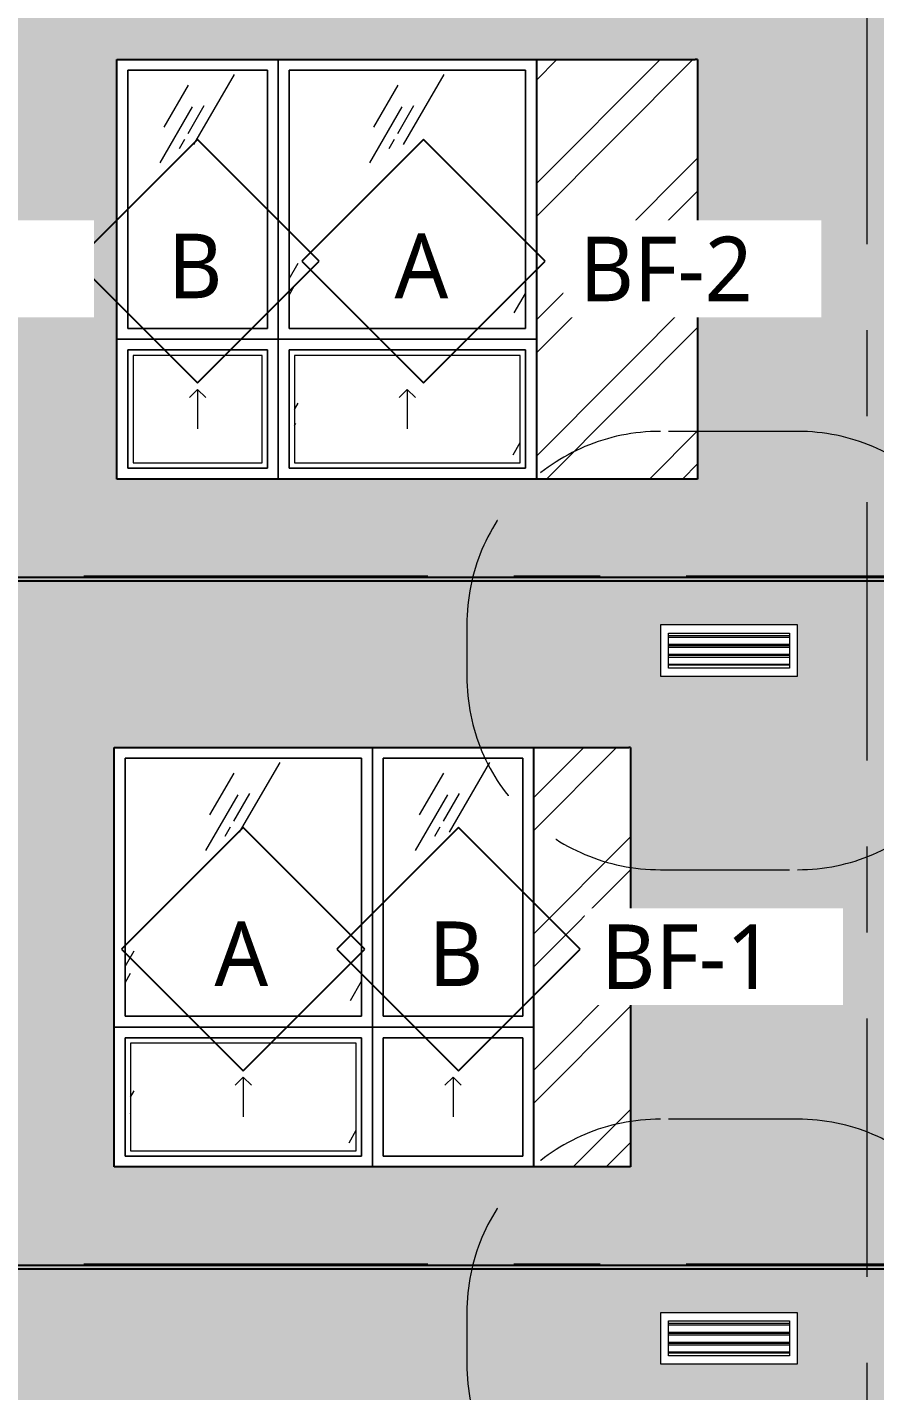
# Model space of a CAD drawing. Header units: inches. Extents: x 6 to 15224, y -733 to 6300.
# Drawn here: x 7010 to 7167.6, y 5709 to 5962.5 of the extents above; entities that cross this region are included whole.
import ezdxf

# ---------------------------------------------------------------- set-up
doc = ezdxf.new("R2010")
doc.units = ezdxf.units.IN
doc.header["$MEASUREMENT"] = 0
for name, pattern in [('Center 1_2_', [112, 64, -16, 16, -16]), ('Center 3_8_', [96, 48, -16, 16, -16]), ('Hidden 3_16_', [36, 24, -12])]:
    doc.linetypes.add(name, pattern=pattern)
for name, color, linetype, lineweight in [('A-FLOR-LEVL', 51, 'Continuous', 13), ('A-GENM', 13, 'Continuous', 18), ('A-GLAZ', 151, 'Continuous', 25), ('A-GLAZ-IDEN', 152, 'Continuous', 25), ('A-GLAZ-SILL', 1, 'Continuous', 18), ('A-WALL', 113, 'Continuous', 25), ('A-WALL-PATT', 111, 'Continuous', 25), ('G-ANNO-TEXT', 231, 'Continuous', 13), ('M-EQPM', 50, 'Continuous', 18), ('M-EQPM-HDLN', 50, 'Hidden 3_16_', 13), ('S-GRID', 1, 'Continuous', 13)]:
    doc.layers.add(name, color=color, linetype=linetype, lineweight=lineweight)
doc.styles.add('Open Sans_5', font='OpenSans-Regular.ttf', dxfattribs={"height": 12})
pattern_1 = [(0, (7465.8091, 0), (5.12, 1.28), [0.16896, -3.671, 0.16896, -3.671, -20.48]), (0, (7465.8091, 0), (5.12, 1.28), [-7.68, 0.16896, -7.511, 0.16896, -3.671, -8.96]), (0, (7465.8091, 0), (5.12, 1.28), [-19.2, 0.16896, -2.391, 0.16896, -6.231]), (120, (7467.7291, 0.64), (-3.66851252, 3.79405007), [0.16896, -3.671, 0.16896, -3.671, -20.48]), (120, (7467.7291, 0.64), (-3.66851252, 3.79405007), [-7.68, 0.16896, -7.511, 0.16896, -3.671, -8.96]), (120, (7467.7291, 0.64), (-3.66851252, 3.79405007), [-19.2, 0.16896, -2.391, 0.16896, -6.231]), (240, (7468.3691, 3.2), (-1.45148748, -5.07405007), [0.16896, -3.671, 0.16896, -3.671, -20.48]), (240, (7468.3691, 3.2), (-1.45148748, -5.07405007), [-7.68, 0.16896, -7.511, 0.16896, -3.671, -8.96]), (240, (7468.3691, 3.2), (-1.45148748, -5.07405007), [-19.2, 0.16896, -2.391, 0.16896, -6.231])]

# ---------------------------------------------------------------- blocks, each defined once
blk = doc.blocks.new('1-2 WD Adaptive-Recess-TS - 4_-0_x6_-6_ - 2_-6_ Recess R-12470990-NORTH ELEVATION')
at = {"layer": 'A-GLAZ', "lineweight": 13}
h = blk.add_hatch(dxfattribs=at)
h.set_pattern_fill('FP_165', color=256, style=0, pattern_type=2)
h.set_pattern_definition([(45.064, (1563.732, 0), (-12.64331, 12.67116), []), (45.064, (1563.732, 19.2), (-12.64331, 12.67116), [])])
h.paths.add_polyline_path([(1195.79, 5878.5), (1216.56, 5878.5), (1216.56, 5956.5), (1186.56, 5956.5), (1186.56, 5878.5)])
h = blk.add_hatch(dxfattribs=at)
h.set_pattern_fill('FP_167', color=256, style=0, pattern_type=2)
h.set_pattern_definition([(59.808, (1170.058, 5944.306), (144.0017, 239.99866), [9, -754.581]), (59.808, (1169.324, 5937.693), (144.0017, 239.99866), [12, -751.581]), (59.808, (1174.509, 5943.123), (144.0017, 239.99866), [6, -757.581]), (59.808, (1172.92, 5940.344), (144.0017, 239.99866), [2, -761.581]), (59.808, (1175.615, 5941.098), (144.0017, 239.99866), [15, -748.581]), (59.808, (1201.033, 5910.904), (144.0017, 239.99866), [5.063, -758.519]), (59.808, (1200.592, 5913.168), (144.0017, 239.99866), [6.75, -756.831]), (59.808, (1199.382, 5913.025), (144.0017, 239.99866), [3.375, -760.206]), (59.808, (1201.414, 5916.529), (144.0017, 239.99866), [1.125, -762.456]), (59.808, (1196.2, 5909.797), (144.0017, 239.99866), [8.437, -755.144])])
h.paths.add_polyline_path([(1140.56, 5906.5), (1184.56, 5906.5), (1184.56, 5954.5), (1140.56, 5954.5), (1140.56, 5950.5)])
at = {"layer": 'A-GLAZ-SILL', "lineweight": 13}
h = blk.add_hatch(dxfattribs=at)
h.set_pattern_fill('FP_166', color=256, style=0, pattern_type=2)
h.set_pattern_definition([(59.808, (1170.058, 5918.306), (144.0017, 239.99866), [9, -754.581]), (59.808, (1169.324, 5911.693), (144.0017, 239.99866), [12, -751.581]), (59.808, (1174.509, 5917.123), (144.0017, 239.99866), [6, -757.581]), (59.808, (1172.92, 5914.344), (144.0017, 239.99866), [2, -761.581]), (59.808, (1175.615, 5915.098), (144.0017, 239.99866), [15, -748.581]), (59.808, (1201.033, 5884.904), (144.0017, 239.99866), [5.062, -758.519]), (59.808, (1200.592, 5887.168), (144.0017, 239.99866), [6.75, -756.831]), (59.808, (1199.382, 5887.025), (144.0017, 239.99866), [3.375, -760.206]), (59.808, (1201.414, 5890.529), (144.0017, 239.99866), [1.125, -762.456]), (59.808, (1196.2, 5883.797), (144.0017, 239.99866), [8.438, -755.144])])
h.paths.add_polyline_path([(1158.54, 5881.5), (1183.56, 5881.5), (1183.56, 5901.5), (1141.56, 5901.5), (1141.56, 5881.5)])
at = {"layer": 'A-GLAZ', "lineweight": 13}
for p, q in [((1138.56, 5904.5), (1138.56, 5956.5)), ((1138.56, 5956.5), (1216.09, 5956.5)), ((1138.56, 5878.5), (1138.56, 5956.5)), ((1184.56, 5954.5), (1140.56, 5954.5)), ((1140.56, 5954.5), (1140.56, 5906.5)), ((1184.56, 5906.5), (1184.56, 5954.5)), ((1140.56, 5906.5), (1184.56, 5906.5)), ((1138.56, 5878.5), (1138.56, 5904.5)), ((1138.56, 5904.5), (1186.56, 5904.5)), ((1186.56, 5904.5), (1138.56, 5904.5)), ((1184.56, 5902.5), (1140.56, 5902.5)), ((1140.56, 5902.5), (1140.56, 5880.5)), ((1184.56, 5880.5), (1184.56, 5902.5)), ((1216.09, 5878.5), (1138.56, 5878.5)), ((1140.56, 5880.5), (1184.56, 5880.5))]:
    blk.add_line(p, q, dxfattribs=at)
at = {"layer": 'A-GLAZ'}
for p, q in [((1186.56, 5956.5), (1186.56, 5878.5)), ((1216.56, 5956.5), (1216.09, 5956.5)), ((1216.56, 5956.5), (1216.56, 5878.5)), ((1216.56, 5878.5), (1216.09, 5878.5))]:
    blk.add_line(p, q, dxfattribs=at)
at = {"layer": 'A-GLAZ', "linetype": 'Hidden 3_16_', "lineweight": 13}
for q in [(1161.06, 5893.67), (1164.06, 5893.67), (1162.56, 5887.83)]:
    blk.add_line((1162.56, 5895.17), q, dxfattribs=at)
at = {"layer": 'A-GLAZ-SILL'}
for p, q in [((1140.56, 5954.5), (1184.56, 5954.5)), ((1140.56, 5906.5), (1140.56, 5954.5)), ((1184.56, 5954.5), (1140.56, 5954.5)), ((1140.56, 5954.5), (1140.56, 5906.5)), ((1184.56, 5954.5), (1184.56, 5906.5)), ((1184.56, 5906.5), (1184.56, 5954.5)), ((1184.56, 5906.5), (1140.56, 5906.5)), ((1140.56, 5906.5), (1184.56, 5906.5)), ((1140.56, 5902.5), (1184.56, 5902.5)), ((1140.56, 5880.5), (1140.56, 5902.5)), ((1184.56, 5902.5), (1140.56, 5902.5)), ((1140.56, 5902.5), (1140.56, 5880.5)), ((1183.56, 5901.5), (1141.56, 5901.5)), ((1141.56, 5901.5), (1141.56, 5881.5)), ((1183.56, 5881.5), (1183.56, 5901.5)), ((1184.56, 5902.5), (1184.56, 5880.5)), ((1184.56, 5880.5), (1184.56, 5902.5)), ((1141.56, 5881.5), (1183.56, 5881.5)), ((1184.56, 5880.5), (1140.56, 5880.5)), ((1140.56, 5880.5), (1184.56, 5880.5))]:
    blk.add_line(p, q, dxfattribs=at)
blk = doc.blocks.new('1-2 WD Adaptive - 2_-6_x6_-6_-V87-NORTH ELEVATION')
at = {"layer": 'A-GLAZ', "lineweight": 13}
h = blk.add_hatch(dxfattribs=at)
h.set_pattern_fill('FP_172', color=256, style=0, pattern_type=2)
h.set_pattern_definition([(59.808, (1131.058, 5944.306), (144.0017, 239.99866), [9, -754.581]), (59.808, (1130.324, 5937.693), (144.0017, 239.99866), [12, -751.581]), (59.808, (1135.509, 5943.123), (144.0017, 239.99866), [6, -757.581]), (59.808, (1133.92, 5940.344), (144.0017, 239.99866), [2, -761.581]), (59.808, (1136.615, 5941.098), (144.0017, 239.99866), [15, -748.581]), (59.808, (1162.033, 5910.904), (144.0017, 239.99866), [5.063, -758.519]), (59.808, (1161.592, 5913.168), (144.0017, 239.99866), [6.75, -756.831]), (59.808, (1160.382, 5913.025), (144.0017, 239.99866), [3.375, -760.206]), (59.808, (1162.414, 5916.529), (144.0017, 239.99866), [1.125, -762.456]), (59.808, (1157.2, 5909.797), (144.0017, 239.99866), [8.437, -755.144])])
h.paths.add_polyline_path([(1110.56, 5906.5), (1136.56, 5906.5), (1136.56, 5954.5), (1110.56, 5954.5), (1110.56, 5932.5)])
at = {"layer": 'A-GLAZ-SILL', "lineweight": 13}
h = blk.add_hatch(dxfattribs=at)
h.set_pattern_fill('FP_171', color=256, style=0, pattern_type=2)
h.set_pattern_definition([(59.808, (1131.058, 5918.306), (144.0017, 239.99866), [9, -754.581]), (59.808, (1130.324, 5911.693), (144.0017, 239.99866), [12, -751.581]), (59.808, (1135.509, 5917.123), (144.0017, 239.99866), [6, -757.581]), (59.808, (1133.92, 5914.344), (144.0017, 239.99866), [2, -761.581]), (59.808, (1136.615, 5915.098), (144.0017, 239.99866), [15, -748.581]), (59.808, (1162.033, 5884.904), (144.0017, 239.99866), [5.063, -758.519]), (59.808, (1161.592, 5887.168), (144.0017, 239.99866), [6.75, -756.831]), (59.808, (1160.382, 5887.025), (144.0017, 239.99866), [3.375, -760.206]), (59.808, (1162.414, 5890.529), (144.0017, 239.99866), [1.125, -762.456]), (59.808, (1157.2, 5883.797), (144.0017, 239.99866), [8.438, -755.144])])
h.paths.add_polyline_path([(1121.29, 5881.5), (1135.56, 5881.5), (1135.56, 5901.5), (1111.56, 5901.5), (1111.56, 5881.5)])
at = {"layer": 'A-GLAZ', "lineweight": 13}
for p, q in [((1108.56, 5956.5), (1138.56, 5956.5)), ((1108.56, 5878.5), (1108.56, 5956.5)), ((1138.56, 5956.5), (1138.56, 5904.5)), ((1138.56, 5956.5), (1138.56, 5878.5)), ((1136.56, 5954.5), (1110.56, 5954.5)), ((1110.56, 5954.5), (1110.56, 5906.5)), ((1136.56, 5906.5), (1136.56, 5954.5)), ((1110.56, 5906.5), (1136.56, 5906.5)), ((1108.56, 5904.5), (1138.56, 5904.5)), ((1138.56, 5904.5), (1108.56, 5904.5)), ((1138.56, 5904.5), (1138.56, 5878.5)), ((1136.56, 5902.5), (1110.56, 5902.5)), ((1110.56, 5902.5), (1110.56, 5880.5)), ((1136.56, 5880.5), (1136.56, 5902.5)), ((1138.56, 5878.5), (1108.56, 5878.5)), ((1110.56, 5880.5), (1136.56, 5880.5))]:
    blk.add_line(p, q, dxfattribs=at)
at = {"layer": 'A-GLAZ', "linetype": 'Hidden 3_16_', "lineweight": 13}
for q in [(1122.06, 5893.67), (1125.06, 5893.67), (1123.56, 5887.83)]:
    blk.add_line((1123.56, 5895.17), q, dxfattribs=at)
at = {"layer": 'A-GLAZ-SILL'}
for p, q in [((1110.56, 5954.5), (1136.56, 5954.5)), ((1110.56, 5906.5), (1110.56, 5954.5)), ((1136.56, 5954.5), (1110.56, 5954.5)), ((1110.56, 5954.5), (1110.56, 5906.5)), ((1136.56, 5954.5), (1136.56, 5906.5)), ((1136.56, 5906.5), (1136.56, 5954.5)), ((1136.56, 5906.5), (1110.56, 5906.5)), ((1110.56, 5906.5), (1136.56, 5906.5)), ((1110.56, 5902.5), (1136.56, 5902.5)), ((1110.56, 5880.5), (1110.56, 5902.5)), ((1136.56, 5902.5), (1110.56, 5902.5)), ((1110.56, 5902.5), (1110.56, 5880.5)), ((1135.56, 5901.5), (1111.56, 5901.5)), ((1111.56, 5901.5), (1111.56, 5881.5)), ((1135.56, 5881.5), (1135.56, 5901.5)), ((1136.56, 5902.5), (1136.56, 5880.5)), ((1136.56, 5880.5), (1136.56, 5902.5)), ((1111.56, 5881.5), (1135.56, 5881.5)), ((1136.56, 5880.5), (1110.56, 5880.5)), ((1110.56, 5880.5), (1136.56, 5880.5))]:
    blk.add_line(p, q, dxfattribs=at)
blk = doc.blocks.new('1-2 WD Adaptive-Recess-TS - 2_-6_x6_-6_ - 1_-6_ Recess R-V94-NORTH ELEVATION')
at = {"layer": 'A-GLAZ', "lineweight": 13}
h = blk.add_hatch(dxfattribs=at)
h.set_pattern_fill('FP_193', color=256, style=0, pattern_type=2)
h.set_pattern_definition([(45.176, (1572.43, 0), (-12.593947, 12.671336), []), (45.176, (1572.43, 19.2), (-12.593947, 12.671336), [])])
h.paths.add_polyline_path([(1195.79, 5750.62), (1204.06, 5750.62), (1204.06, 5828.62), (1186.06, 5828.62), (1186.06, 5750.62)])
h = blk.add_hatch(dxfattribs=at)
h.set_pattern_fill('FP_195', color=256, style=0, pattern_type=2)
h.set_pattern_definition([(59.808, (1178.558, 5816.431), (144.0017, 239.99866), [9, -754.581]), (59.808, (1177.824, 5809.818), (144.0017, 239.99866), [12, -751.581]), (59.808, (1183.009, 5815.248), (144.0017, 239.99866), [6, -757.581]), (59.808, (1181.42, 5812.469), (144.0017, 239.99866), [2, -761.581]), (59.808, (1184.115, 5813.223), (144.0017, 239.99866), [15, -748.581]), (59.808, (1209.533, 5783.029), (144.0017, 239.99866), [5.063, -758.519]), (59.808, (1209.092, 5785.293), (144.0017, 239.99866), [6.75, -756.831]), (59.808, (1207.882, 5785.15), (144.0017, 239.99866), [3.375, -760.206]), (59.808, (1209.914, 5788.654), (144.0017, 239.99866), [1.125, -762.456]), (59.808, (1204.7, 5781.922), (144.0017, 239.99866), [8.437, -755.144])])
h.paths.add_polyline_path([(1158.06, 5778.62), (1184.06, 5778.62), (1184.06, 5826.62), (1158.06, 5826.62), (1158.06, 5804.63)])
h = blk.add_hatch(dxfattribs=at)
h.set_pattern_fill('FP_194', color=256, style=0, pattern_type=2)
h.set_pattern_definition([(59.808, (1178.558, 5790.431), (144.0017, 239.99866), [9, -754.581]), (59.808, (1177.824, 5783.818), (144.0017, 239.99866), [12, -751.581]), (59.808, (1183.009, 5789.248), (144.0017, 239.99866), [6, -757.581]), (59.808, (1181.42, 5786.469), (144.0017, 239.99866), [2, -761.581]), (59.808, (1184.115, 5787.223), (144.0017, 239.99866), [15, -748.581]), (59.808, (1209.533, 5757.029), (144.0017, 239.99866), [5.062, -758.519]), (59.808, (1209.092, 5759.293), (144.0017, 239.99866), [6.75, -756.831]), (59.808, (1207.882, 5759.15), (144.0017, 239.99866), [3.375, -760.206]), (59.808, (1209.914, 5762.654), (144.0017, 239.99866), [1.125, -762.456]), (59.808, (1204.7, 5755.922), (144.0017, 239.99866), [8.438, -755.144])])
h.paths.add_polyline_path([(1158.06, 5752.62), (1184.06, 5752.62), (1184.06, 5774.62), (1158.06, 5774.62), (1158.06, 5753.7)])
for p, q in [((1156.06, 5776.62), (1156.06, 5828.62)), ((1156.06, 5828.62), (1203.78, 5828.62)), ((1156.06, 5750.62), (1156.06, 5828.62)), ((1184.06, 5826.62), (1158.06, 5826.62)), ((1158.06, 5826.62), (1158.06, 5778.62)), ((1184.06, 5778.62), (1184.06, 5826.62)), ((1158.06, 5778.62), (1184.06, 5778.62)), ((1156.06, 5750.62), (1156.06, 5776.62)), ((1156.06, 5776.62), (1186.06, 5776.62)), ((1186.06, 5776.62), (1156.06, 5776.62)), ((1184.06, 5774.62), (1158.06, 5774.62)), ((1158.06, 5774.62), (1158.06, 5752.62)), ((1184.06, 5752.62), (1184.06, 5774.62)), ((1158.06, 5752.62), (1184.06, 5752.62)), ((1203.78, 5750.62), (1156.06, 5750.62))]:
    blk.add_line(p, q, dxfattribs=at)
at = {"layer": 'A-GLAZ'}
for p, q in [((1186.06, 5828.62), (1186.06, 5750.62)), ((1204.06, 5828.62), (1203.78, 5828.62)), ((1204.06, 5828.62), (1204.06, 5750.62)), ((1204.06, 5750.62), (1203.78, 5750.62))]:
    blk.add_line(p, q, dxfattribs=at)
at = {"layer": 'A-GLAZ', "linetype": 'Hidden 3_16_', "lineweight": 13}
for q in [(1169.56, 5765.79), (1172.56, 5765.79), (1171.06, 5759.96)]:
    blk.add_line((1171.06, 5767.29), q, dxfattribs=at)
at = {"layer": 'A-GLAZ-SILL'}
for p, q in [((1158.06, 5826.62), (1184.06, 5826.62)), ((1158.06, 5778.62), (1158.06, 5826.62)), ((1184.06, 5826.62), (1158.06, 5826.62)), ((1158.06, 5826.62), (1158.06, 5778.62)), ((1184.06, 5826.62), (1184.06, 5778.62)), ((1184.06, 5778.62), (1184.06, 5826.62)), ((1184.06, 5778.62), (1158.06, 5778.62)), ((1158.06, 5778.62), (1184.06, 5778.62)), ((1158.06, 5774.62), (1184.06, 5774.62)), ((1158.06, 5752.62), (1158.06, 5774.62)), ((1184.06, 5774.62), (1158.06, 5774.62)), ((1158.06, 5774.62), (1158.06, 5752.62)), ((1184.06, 5774.62), (1184.06, 5752.62)), ((1184.06, 5752.62), (1184.06, 5774.62)), ((1184.06, 5752.62), (1158.06, 5752.62)), ((1158.06, 5752.62), (1184.06, 5752.62))]:
    blk.add_line(p, q, dxfattribs=at)
blk = doc.blocks.new('1-2 WD Adaptive - 4-0_x6_-6_-V95-NORTH ELEVATION')
at = {"layer": 'A-GLAZ', "lineweight": 13}
h = blk.add_hatch(dxfattribs=at)
h.set_pattern_fill('FP_198', color=256, style=0, pattern_type=2)
h.set_pattern_definition([(59.808, (1139.558, 5816.431), (144.0017, 239.99866), [9, -754.581]), (59.808, (1138.824, 5809.818), (144.0017, 239.99866), [12, -751.581]), (59.808, (1144.009, 5815.248), (144.0017, 239.99866), [6, -757.581]), (59.808, (1142.42, 5812.469), (144.0017, 239.99866), [2, -761.581]), (59.808, (1145.115, 5813.223), (144.0017, 239.99866), [15, -748.581]), (59.808, (1170.533, 5783.029), (144.0017, 239.99866), [5.063, -758.519]), (59.808, (1170.092, 5785.293), (144.0017, 239.99866), [6.75, -756.831]), (59.808, (1168.882, 5785.15), (144.0017, 239.99866), [3.375, -760.206]), (59.808, (1170.914, 5788.654), (144.0017, 239.99866), [1.125, -762.456]), (59.808, (1165.7, 5781.922), (144.0017, 239.99866), [8.437, -755.144])])
h.paths.add_polyline_path([(1110.06, 5778.62), (1154.06, 5778.62), (1154.06, 5826.62), (1110.06, 5826.62), (1110.06, 5822.63)])
at = {"layer": 'A-GLAZ-SILL', "lineweight": 13}
h = blk.add_hatch(dxfattribs=at)
h.set_pattern_fill('FP_197', color=256, style=0, pattern_type=2)
h.set_pattern_definition([(59.808, (1139.558, 5790.431), (144.0017, 239.99866), [9, -754.581]), (59.808, (1138.824, 5783.818), (144.0017, 239.99866), [12, -751.581]), (59.808, (1144.009, 5789.248), (144.0017, 239.99866), [6, -757.581]), (59.808, (1142.42, 5786.469), (144.0017, 239.99866), [2, -761.581]), (59.808, (1145.115, 5787.223), (144.0017, 239.99866), [15, -748.581]), (59.808, (1170.533, 5757.029), (144.0017, 239.99866), [5.063, -758.519]), (59.808, (1170.092, 5759.293), (144.0017, 239.99866), [6.75, -756.831]), (59.808, (1168.882, 5759.15), (144.0017, 239.99866), [3.375, -760.206]), (59.808, (1170.914, 5762.654), (144.0017, 239.99866), [1.125, -762.456]), (59.808, (1165.7, 5755.922), (144.0017, 239.99866), [8.438, -755.144])])
h.paths.add_polyline_path([(1133.06, 5753.62), (1153.06, 5753.62), (1153.06, 5773.62), (1111.06, 5773.62), (1111.06, 5753.62), (1121.29, 5753.62)])
at = {"layer": 'A-GLAZ', "lineweight": 13}
for p, q in [((1108.06, 5828.62), (1156.06, 5828.62)), ((1108.06, 5750.62), (1108.06, 5828.62)), ((1156.06, 5828.62), (1156.06, 5776.62)), ((1156.06, 5828.62), (1156.06, 5750.62)), ((1154.06, 5826.62), (1110.06, 5826.62)), ((1110.06, 5826.62), (1110.06, 5778.62)), ((1154.06, 5778.62), (1154.06, 5826.62)), ((1110.06, 5778.62), (1154.06, 5778.62)), ((1108.06, 5776.62), (1156.06, 5776.62)), ((1156.06, 5776.62), (1108.06, 5776.62)), ((1154.06, 5774.62), (1110.06, 5774.62)), ((1110.06, 5774.62), (1110.06, 5752.62)), ((1154.06, 5752.62), (1154.06, 5774.62)), ((1156.06, 5776.62), (1156.06, 5750.62)), ((1110.06, 5752.62), (1154.06, 5752.62)), ((1156.06, 5750.62), (1108.06, 5750.62))]:
    blk.add_line(p, q, dxfattribs=at)
at = {"layer": 'A-GLAZ', "linetype": 'Hidden 3_16_', "lineweight": 13}
for q in [(1130.56, 5765.79), (1133.56, 5765.79), (1132.06, 5759.96)]:
    blk.add_line((1132.06, 5767.29), q, dxfattribs=at)
at = {"layer": 'A-GLAZ-SILL'}
for p, q in [((1110.06, 5826.62), (1154.06, 5826.62)), ((1110.06, 5778.62), (1110.06, 5826.62)), ((1154.06, 5826.62), (1110.06, 5826.62)), ((1110.06, 5826.62), (1110.06, 5778.62)), ((1154.06, 5826.62), (1154.06, 5778.62)), ((1154.06, 5778.62), (1154.06, 5826.62)), ((1154.06, 5778.62), (1110.06, 5778.62)), ((1110.06, 5778.62), (1154.06, 5778.62)), ((1110.06, 5774.62), (1154.06, 5774.62)), ((1110.06, 5752.62), (1110.06, 5774.62)), ((1154.06, 5774.62), (1110.06, 5774.62)), ((1110.06, 5774.62), (1110.06, 5752.62)), ((1154.06, 5774.62), (1154.06, 5752.62)), ((1154.06, 5752.62), (1154.06, 5774.62)), ((1153.06, 5773.62), (1111.06, 5773.62)), ((1111.06, 5773.62), (1111.06, 5753.62)), ((1153.06, 5753.62), (1153.06, 5773.62)), ((1154.06, 5752.62), (1110.06, 5752.62)), ((1110.06, 5752.62), (1154.06, 5752.62)), ((1111.06, 5753.62), (1153.06, 5753.62))]:
    blk.add_line(p, q, dxfattribs=at)
blk = doc.blocks.new('ME Louvers w Trim-AM - 24_ x 8_-17810123-NORTH ELEVATION')
at = {"layer": 'A-GENM', "lineweight": 13}
for p, q in [((518.81, 5465.75), (496.31, 5465.75)), ((496.31, 5465.48), (518.81, 5465.48)), ((518.81, 5464.1), (496.31, 5464.1)), ((518.81, 5463.95), (496.31, 5463.95)), ((518.81, 5463.9), (496.31, 5463.9)), ((496.31, 5463.63), (518.81, 5463.63)), ((518.81, 5462.25), (496.31, 5462.25)), ((518.81, 5462.1), (496.31, 5462.1)), ((518.81, 5462.05), (496.31, 5462.05)), ((496.31, 5461.78), (518.81, 5461.78)), ((518.81, 5460.4), (496.31, 5460.4)), ((518.81, 5460.25), (496.31, 5460.25))]:
    blk.add_line(p, q, dxfattribs=at)
at = {"layer": 'M-EQPM'}
for p, q in [((494.81, 5467.75), (494.81, 5458.25)), ((520.31, 5467.75), (494.81, 5467.75)), ((496.31, 5466.25), (518.81, 5466.25)), ((496.31, 5459.75), (496.31, 5466.25)), ((518.81, 5466.25), (518.81, 5459.75)), ((520.31, 5458.25), (520.31, 5467.75)), ((494.81, 5458.25), (520.31, 5458.25)), ((518.81, 5459.75), (496.31, 5459.75))]:
    blk.add_line(p, q, dxfattribs=at)
at = {"layer": 'M-EQPM-HDLN'}
for p, q in [((520.31, 5503.75), (494.81, 5503.75)), ((458.81, 5467.75), (458.81, 5458.25)), ((556.31, 5458.25), (556.31, 5467.75)), ((494.81, 5422.25), (520.31, 5422.25))]:
    blk.add_line(p, q, dxfattribs=at)
for centre, start, end in [((494.81, 5467.75), 90, 180), ((520.31, 5467.75), 0, 90), ((494.81, 5458.25), 180, 270), ((520.31, 5458.25), 270, 360)]:
    blk.add_arc(centre, 36, start, end, dxfattribs=at)
blk = doc.blocks.new('TAG Window-AM - Standard-51685-NORTH ELEVATION')
at = {"layer": 'A-GLAZ-IDEN'}
for p, q in [((1541.89, 5558), (1519.26, 5535.38)), ((1564.52, 5535.38), (1541.89, 5558)), ((1519.26, 5535.38), (1541.89, 5512.75)), ((1541.89, 5512.75), (1564.52, 5535.38))]:
    blk.add_line(p, q, dxfattribs=at)

msp = doc.modelspace()

# ---------------------------------------------------------------- hatches: boundary and pattern name
at = {"layer": 'A-WALL-PATT', "lineweight": 13}
h = msp.add_hatch(dxfattribs=at)
h.set_pattern_fill('FP_144', color=256, style=0, pattern_type=2)
h.set_pattern_definition(pattern_1)
h.paths.add_polyline_path([(6595.8988696, 5860.25), (7395.3988696, 5860.25), (7395.3988696, 5968.625), (6595.8988696, 5968.625), (6595.8988696, 5860.34906668)])
h.paths.add_polyline_path([(6690.6488696, 5878.5), (6612.6488696, 5878.5), (6612.6488696, 5956.5), (6720.6488696, 5956.5), (6720.6488696, 5878.5), (6704.12936923, 5878.5)])
h.paths.add_polyline_path([(7374.36682442, 5878.5), (7308.6488696, 5878.5), (7308.6488696, 5956.5), (7374.6488696, 5956.5), (7374.62336923, 5878.5)])
h.paths.add_polyline_path([(6927.62736923, 5878.5), (6924.6488696, 5878.5), (6924.6488696, 5956.5), (6990.6488696, 5956.5), (6990.6488696, 5878.5), (6964.87703589, 5878.5)])
h.paths.add_polyline_path([(6792.93091477, 5878.5), (6792.6488696, 5878.5), (6792.6488696, 5956.5), (6858.6488696, 5956.5), (6858.6488696, 5878.5), (6815.87836923, 5878.5)])
h.paths.add_polyline_path([(7268.2738696, 5878.5), (7230.6488696, 5878.5), (7230.6488696, 5956.5), (7290.6488696, 5956.5), (7290.6488696, 5878.5), (7290.1787943, 5878.5)])
h.paths.add_polyline_path([(7026.6488696, 5878.5), (7026.6488696, 5956.5), (7134.6488696, 5956.5), (7134.6488696, 5878.5), (7039.37636923, 5878.5)])
h.paths.add_polyline_path([(7188.37503589, 5878.5), (7176.6488696, 5878.5), (7176.6488696, 5956.5), (7206.6488696, 5956.5), (7206.6488696, 5878.5)])
h = msp.add_hatch(dxfattribs=at)
h.set_pattern_fill('FP_144', color=256, style=0, pattern_type=2)
h.set_pattern_definition(pattern_1)
h.paths.add_polyline_path([(7393.24820256, 5859.5), (7395.3988696, 5859.5), (7395.3988696, 5860.25), (6595.8988696, 5860.25), (6595.8988696, 5859.5), (7380.1488696, 5859.5)])
h = msp.add_hatch(dxfattribs=at)
h.set_pattern_fill('FP_144', color=256, style=0, pattern_type=2)
h.set_pattern_definition(pattern_1)
h.paths.add_polyline_path([(7300.12403589, 5732.375), (7395.3988696, 5732.375), (7395.3988696, 5859.5), (6595.8988696, 5859.5), (6595.8988696, 5732.375), (7262.87436923, 5732.375)])
h.paths.add_polyline_path([(7374.62336923, 5750.625), (7350.1488696, 5750.625), (7350.1488696, 5828.625), (7380.1488696, 5828.625), (7380.1488696, 5750.625)])
h.paths.add_polyline_path([(6972.1488696, 5750.625), (6906.1488696, 5750.625), (6906.1488696, 5828.625), (6972.1488696, 5828.625), (6972.1488696, 5753.29392349)])
h.paths.add_polyline_path([(7026.1488696, 5750.625), (7026.1488696, 5828.625), (7122.1488696, 5828.625), (7122.1488696, 5750.625), (7039.37636923, 5750.625)])
h.paths.add_polyline_path([(7326.1488696, 5750.625), (7266.1488696, 5750.625), (7266.1488696, 5828.625), (7326.1488696, 5828.625), (7326.1488696, 5755.38706668)])
h.paths.add_polyline_path([(7225.62470256, 5750.625), (7200.1488696, 5750.625), (7200.1488696, 5828.625), (7248.1488696, 5828.625), (7248.1488696, 5750.625)])
h.paths.add_polyline_path([(6815.87836923, 5750.625), (6768.1488696, 5750.625), (6768.1488696, 5828.625), (6816.1488696, 5828.625), (6816.1488696, 5750.625)])
h.paths.add_polyline_path([(6828.1488696, 5750.625), (6828.1488696, 5828.625), (6858.1488696, 5828.625), (6858.1488696, 5750.625), (6853.12803589, 5750.625)])
h.paths.add_polyline_path([(6678.1488696, 5750.625), (6612.1488696, 5750.625), (6612.1488696, 5828.625), (6708.1488696, 5828.625), (6708.1488696, 5750.625), (6704.12936923, 5750.625)])
h.paths.add_polyline_path([(6761.7113696, 5841.875), (6737.7113696, 5841.875), (6737.7113696, 5851.375), (6763.2113696, 5851.375), (6763.2113696, 5841.875), (6762.4613696, 5841.875)])
h.paths.add_polyline_path([(6879.4613696, 5841.875), (6878.7113696, 5841.875), (6878.7113696, 5851.375), (6904.2113696, 5851.375), (6904.2113696, 5841.875), (6880.2113696, 5841.875)])
h.paths.add_polyline_path([(7127.7113696, 5841.875), (7127.7113696, 5851.375), (7153.2113696, 5851.375), (7153.2113696, 5841.875), (7128.12319995, 5841.875)])
h = msp.add_hatch(dxfattribs=at)
h.set_pattern_fill('FP_144', color=256, style=0, pattern_type=2)
h.set_pattern_definition(pattern_1)
h.paths.add_polyline_path([(7393.24820256, 5731.625), (7395.3988696, 5731.625), (7395.3988696, 5732.375), (6595.8988696, 5732.375), (6595.8988696, 5731.625), (7380.1488696, 5731.625)])
h = msp.add_hatch(dxfattribs=at)
h.set_pattern_fill('FP_144', color=256, style=0, pattern_type=2)
h.set_pattern_definition(pattern_1)
h.paths.add_polyline_path([(6964.87703589, 5604.5), (7395.3988696, 5604.5), (7395.3988696, 5731.625), (6595.8988696, 5731.625), (6595.8988696, 5604.5), (6927.62736923, 5604.5)])
h.paths.add_polyline_path([(7290.1488696, 5622.75), (7230.1488696, 5622.75), (7230.1488696, 5700.75), (7290.1488696, 5700.75), (7290.1488696, 5626.51504298)])
h.paths.add_polyline_path([(7337.37370256, 5622.75), (7308.1488696, 5622.75), (7308.1488696, 5700.75), (7374.1488696, 5700.75), (7374.1488696, 5622.75), (7354.1488696, 5622.75)])
h.paths.add_polyline_path([(7206.1488696, 5622.75), (7176.1488696, 5622.75), (7176.1488696, 5700.75), (7206.1488696, 5700.75), (7206.1488696, 5685.41240001)])
h.paths.add_polyline_path([(6964.87703589, 5622.75), (6924.1488696, 5622.75), (6924.1488696, 5700.75), (6990.1488696, 5700.75), (6990.1488696, 5622.75), (6989.86682442, 5622.75)])
h.paths.add_polyline_path([(6792.1488696, 5622.75), (6792.1488696, 5700.75), (6858.1488696, 5700.75), (6858.1488696, 5622.75), (6792.43091477, 5622.75)])
h.paths.add_polyline_path([(7026.1488696, 5622.75), (7026.1488696, 5700.75), (7134.1488696, 5700.75), (7134.1488696, 5622.75), (7039.37636923, 5622.75)])
h.paths.add_polyline_path([(6666.87970256, 5622.75), (6612.1488696, 5622.75), (6612.1488696, 5700.75), (6720.1488696, 5700.75), (6720.1488696, 5622.75), (6690.1488696, 5622.75)])
h.paths.add_polyline_path([(6763.2113696, 5714), (6737.7113696, 5714), (6737.7113696, 5723.5), (6763.2113696, 5723.5), (6763.2113696, 5714.39631579)])
h.paths.add_polyline_path([(7127.7113696, 5714), (7127.7113696, 5723.5), (7153.2113696, 5723.5), (7153.2113696, 5714), (7128.4613696, 5714)])
h.paths.add_polyline_path([(6902.7113696, 5714), (6878.7113696, 5714), (6878.7113696, 5723.5), (6904.2113696, 5723.5), (6904.2113696, 5714), (6903.4613696, 5714)])

# ---------------------------------------------------------------- linework, layer by layer
at = {"layer": 'A-FLOR-LEVL', "linetype": 'Center 1_2_'}
for p, q in [((5788.49234292, 5860.5), (8064.94482678, 5860.5)), ((5788.49234292, 5732.625), (8064.94482678, 5732.625))]:
    msp.add_line(p, q, dxfattribs=at)
at = {"layer": 'A-WALL'}
for p, q in [((7026.6488696, 5878.5), (7026.6488696, 5956.5)), ((7026.6488696, 5956.5), (7134.1787943, 5956.5)), ((7134.1787943, 5878.5), (7026.6488696, 5878.5)), ((7406.4613696, 5859.5), (5883.2113696, 5859.5)), ((6586.8363696, 5860.25), (7406.4613696, 5860.25)), ((7026.1488696, 5750.625), (7026.1488696, 5828.625)), ((7026.1488696, 5828.625), (7121.86682442, 5828.625)), ((7121.86682442, 5750.625), (7026.1488696, 5750.625)), ((7406.4613696, 5731.625), (5883.2113696, 5731.625)), ((6586.8363696, 5732.375), (7406.4613696, 5732.375))]:
    msp.add_line(p, q, dxfattribs=at)
at = {"layer": 'S-GRID', "linetype": 'Center 3_8_'}
msp.add_line((7166.1488696, 5058.19108611), (7166.1488696, 6219.06052942), dxfattribs=at)

# ---------------------------------------------------------------- block references
at = {"layer": 'A-GLAZ'}
for name in ['1-2 WD Adaptive - 2_-6_x6_-6_-V87-NORTH ELEVATION', '1-2 WD Adaptive-Recess-TS - 4_-0_x6_-6_ - 2_-6_ Recess R-12470990-NORTH ELEVATION', '1-2 WD Adaptive - 4-0_x6_-6_-V95-NORTH ELEVATION', '1-2 WD Adaptive-Recess-TS - 2_-6_x6_-6_ - 1_-6_ Recess R-V94-NORTH ELEVATION']:
    msp.add_blockref(name, (5918.08809281, 0), dxfattribs=at)
at = {"layer": 'A-GLAZ-IDEN'}
for p in [(5499.75961283, 383.625), (5541.75961283, 383.625), (5508.25961283, 255.75), (5548.25961283, 255.75)]:
    msp.add_blockref('TAG Window-AM - Standard-51685-NORTH ELEVATION', p, dxfattribs=at)
at = {"layer": 'M-EQPM-HDLN'}
for p in [(6632.90059281, 383.625), (6632.90059281, 255.75)]:
    msp.add_blockref('ME Louvers w Trim-AM - 24_ x 8_-17810123-NORTH ELEVATION', p, dxfattribs=at)

# ---------------------------------------------------------------- texts
at = {"layer": 'A-GLAZ-IDEN', "lineweight": 13, "char_height": 12, "attachment_point": 1, "style": 'Open Sans_5'}
for s, insert, width in [('B', (7036.10663293, 5924.13131631), 13.332), ('A', (7078.28301088, 5924.13131631), 12.928), ('A', (7044.78301088, 5796.25631631), 12.928), ('B', (7084.60663293, 5796.25631631), 13.332)]:
    msp.add_mtext(s, dxfattribs=dict(at, insert=insert, width=width))

# ---------------------------------------------------------------- next in the draw order: texts
at = {"layer": 'G-ANNO-TEXT', "color": 7, "char_height": 12, "width": 42.016, "attachment_point": 1, "style": 'Open Sans_5', "bg_fill": 3, "box_fill_scale": 1.25, "bg_fill_color": 256, "bg_fill_true_color": 13158600, "bg_fill_transparency": 0}
for s, insert in [('BF-1', (6977.35128145, 5923.57755534)), ('BF-2', (7112.6486161, 5923.57755534)), ('BF-1', (7116.64224018, 5795.70255534))]:
    msp.add_mtext(s, dxfattribs=dict(at, insert=insert))

doc.saveas('drawing.dxf')
